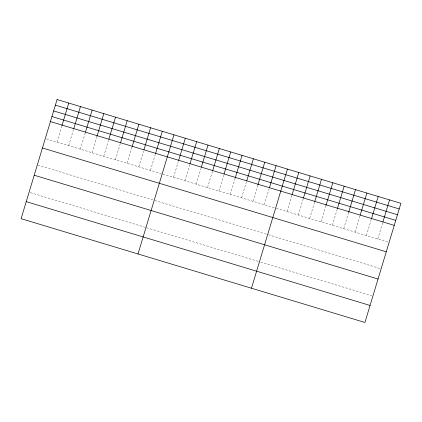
<?xml version="1.0" encoding="UTF-8"?>
<svg xmlns="http://www.w3.org/2000/svg" width="422" height="422" viewBox="0 0 422 422"><rect width="100%" height="100%" fill="white"/><g stroke="black" fill="none" stroke-linecap="round" stroke-linejoin="round"><path stroke-width="0.32" stroke-dasharray="2.11 1.58" d="M56.965 142.124L61.723 126.378M68.654 145.653L73.412 129.907M80.349 149.182L85.291 132.803M92.038 152.711L96.981 136.332M103.728 156.24L108.48 140.494M115.417 159.769L120.36 143.396M127.106 163.298L132.049 146.925M138.796 166.827L143.554 151.081M150.485 170.356L155.243 154.61M173.526 177.314L178.279 161.568M184.873 180.737L189.816 164.364M196.219 184.166L200.972 168.42M207.561 187.59L212.509 171.216M218.907 191.013L223.665 175.272M230.254 194.442L235.202 178.068M241.6 197.865L246.358 182.119M252.947 201.294L257.895 184.915M264.293 204.717L269.241 188.344M286.986 211.57L291.929 195.196M298.333 214.993L303.276 198.62M309.679 218.422L314.622 202.043M321.026 221.845L325.969 205.472M332.372 225.274L337.125 209.528M343.719 228.698L348.662 212.324M355.066 232.121L360.008 215.747M366.412 235.55L371.355 219.171M377.759 238.973L382.701 222.6M46.504 138.965L161.563 173.7M162.808 174.075L275.012 207.951M276.273 208.336L388.472 242.212M37.911 165.202L153.587 200.128M154.832 200.503L267.031 234.379M268.292 234.759L380.496 268.635M30.31 192.617L145.363 227.352M146.608 227.727L258.185 261.413M260.706 262.173L371.645 295.669"/><path stroke-width="0.63" d="M61.913 125.745L68.76 103.052M73.792 128.647L80.454 106.581M85.481 132.176L92.144 110.11M96.981 136.332L103.833 113.639M108.86 139.234L115.522 117.174M120.55 142.763L127.212 120.703M132.049 146.925L138.901 124.232M143.934 149.821L150.591 127.76M155.433 153.983L162.285 131.289M137.999 253.965L173.975 134.818M178.659 160.307L185.321 138.242M190.005 163.731L196.668 141.671M201.352 167.159L208.014 145.094M212.699 170.583L219.361 148.523M224.045 174.012L230.707 151.946M235.202 178.068L242.054 155.37M246.738 180.864L253.395 158.799M257.895 184.915L264.742 162.222M269.431 187.711L276.088 165.651M251.465 288.221L287.435 169.074M292.124 194.563L298.781 172.503M303.465 197.992L310.128 175.927M314.812 201.415L321.474 179.35M325.969 205.472L332.821 182.779M337.315 208.895L344.167 186.202M348.662 212.324L355.514 189.631M360.198 215.12L366.86 193.054M371.545 218.543L378.207 196.478M382.891 221.972L389.553 199.907M55.377 105.141L399.201 208.948M53.626 110.928L397.455 214.74M51.932 116.551L395.762 220.358M50.418 121.568L394.243 225.374M42.437 147.99L386.267 251.802M34.219 175.22L378.049 279.026M26.238 201.642L370.068 305.449M57.07 99.523L21.1 218.67L364.93 322.477L400.9 203.33L57.07 99.523"/></g></svg>
